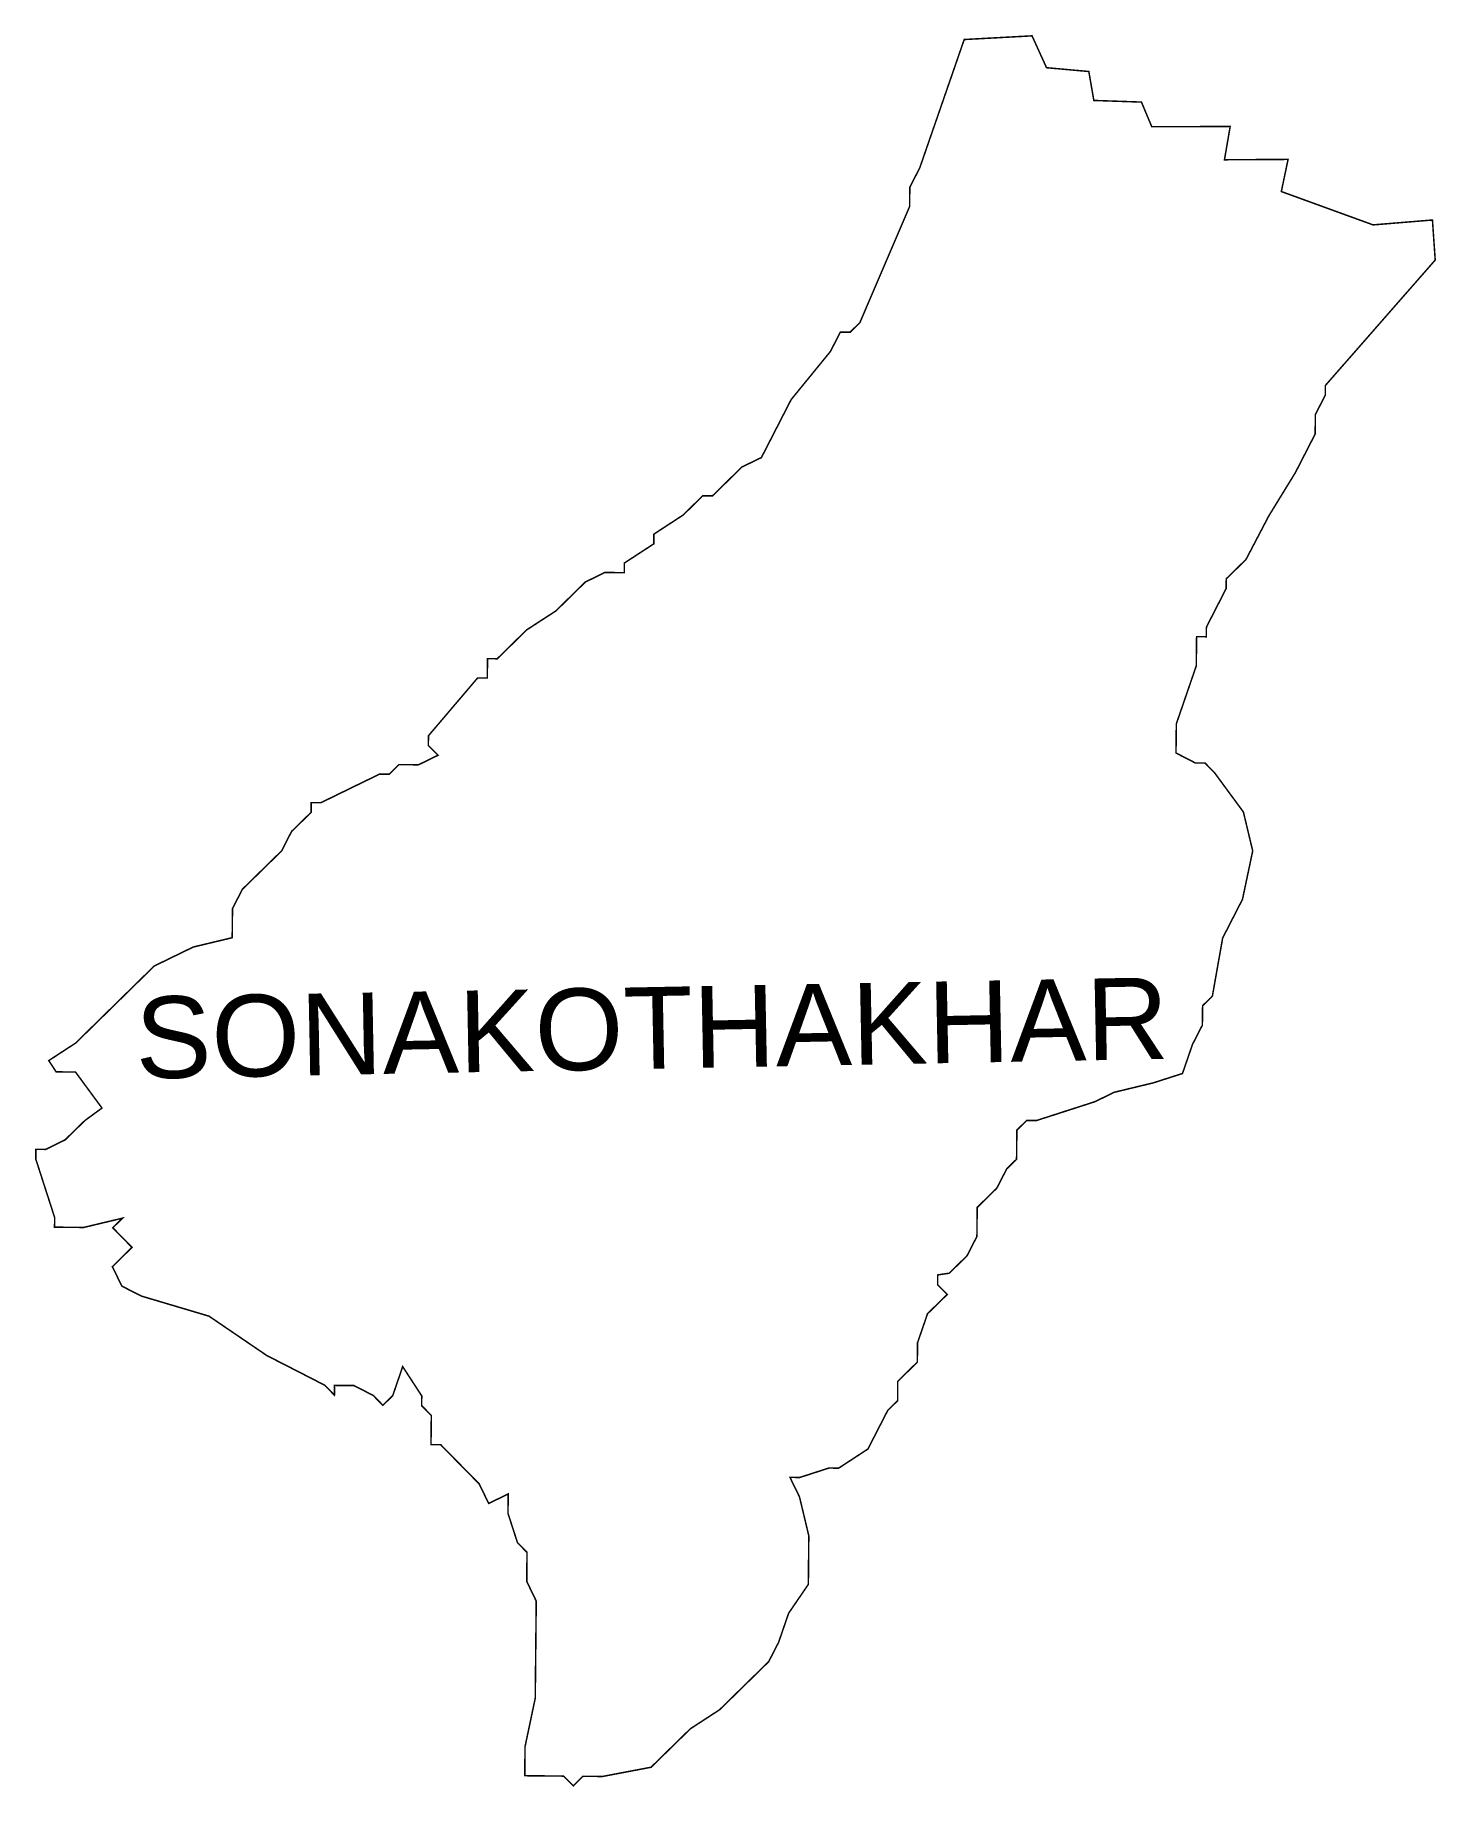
# Model space of a CAD drawing. Header units: metres. Extents: x 274638 to 286831, y 2075726 to 2079570.
# Drawn here: x 284965 to 286831, y 2076477 to 2078810 of the extents above.
import ezdxf

# ---------------------------------------------------------------- set-up
doc = ezdxf.new("R2010")
doc.units = ezdxf.units.M
doc.layers.add('VILLAGE NAME', color=250, linetype='Continuous')

msp = doc.modelspace()

# ---------------------------------------------------------------- linework, layer by layer
at = {"color": 6, "const_width": 2}
msp.add_lwpolyline([(286202.5, 2078803.9), (286292.8, 2078808.8), (286312.1, 2078766.4), (286368.4, 2078761.3), (286375.1, 2078722.8), (286438.5, 2078720.6), (286452.2, 2078687.8), (286556.6, 2078688.1), (286549, 2078643.8), (286633.7, 2078644.3), (286624.7, 2078601.5), (286746.9, 2078557.1), (286825.9, 2078563.6), (286829.6, 2078510.3), (286683.3, 2078343.2), (286683.2, 2078330.3), (286670, 2078304.5), (286669.8, 2078278.7), (286643.4, 2078227.2), (286608.2, 2078169.9), (286577.6, 2078111.5), (286551.4, 2078085.9), (286551.3, 2078073), (286525, 2078021.6), (286524.8, 2078008.7), (286511.9, 2078008.8), (286511.5, 2077970), (286484.9, 2077892.7), (286484.5, 2077853.9), (286510.2, 2077840.7), (286523.1, 2077840.6), (286535.9, 2077827.5), (286574.2, 2077775.4), (286586.6, 2077723.6), (286573, 2077659.1), (286546.6, 2077607.6), (286532.9, 2077530.2), (286519.9, 2077517.4), (286519.6, 2077491.6), (286506.4, 2077465.8), (286493.1, 2077427.2), (286454.2, 2077414.7), (286402.3, 2077402.2), (286376.4, 2077389.6), (286298.5, 2077364.5), (286285.6, 2077364.6), (286272.6, 2077351.8), (286272.2, 2077313.1), (286259.1, 2077300.2), (286245.9, 2077274.5), (286219.8, 2077248.9), (286219.4, 2077210.2), (286206.2, 2077184.4), (286182.6, 2077161.3), (286167.2, 2077159), (286167.1, 2077146), (286179.9, 2077133), (286153.7, 2077107.4), (286140.4, 2077068.8), (286140.1, 2077042.9), (286114, 2077017.3), (286113.8, 2076991.5), (286100.7, 2076978.6), (286074.3, 2076927.2), (286035.3, 2076901.7), (286022.4, 2076901.9), (285983.5, 2076889.3), (285970.5, 2076889.5), (285983.2, 2076863.5), (285995.6, 2076811.6), (285995, 2076747), (285968.7, 2076708.5), (285955.4, 2076669.8), (285942.2, 2076644.1), (285876.9, 2076580.1), (285837.9, 2076554.7), (285785.6, 2076503.5), (285720.9, 2076491.2), (285695, 2076491.5), (285682, 2076478.7), (285669.2, 2076491.7), (285617.4, 2076492.2), (285617.8, 2076531), (285631.4, 2076595.5), (285632.7, 2076724.8), (285620.1, 2076750.8), (285620.4, 2076789.6), (285607.7, 2076802.6), (285595.1, 2076841.5), (285595.4, 2076867.4), (285569.4, 2076854.7), (285556.8, 2076880.7), (285505.5, 2076932.9), (285492.6, 2076933.1), (285493, 2076971.9), (285480.2, 2076984.9), (285480.3, 2076997.9), (285454.9, 2077036.9), (285441.6, 2076998.2), (285428.5, 2076985.4), (285415.7, 2076998.5), (285390, 2077011.7), (285364.1, 2077011.9), (285364, 2076999), (285351.2, 2077012.1), (285309.7, 2077033.4), (285274.1, 2077051.6), (285197, 2077104.1), (285106.8, 2077130.9), (285081, 2077144.1), (285068.4, 2077170), (285094.5, 2077195.7), (285068.9, 2077221.8), (285082, 2077234.6), (285030.1, 2077222.2), (284991.4, 2077222.6), (284991.5, 2077235.5), (284966.4, 2077313.3), (284966.5, 2077326.2), (284979.5, 2077326.1), (285005.4, 2077338.8), (285031.6, 2077364.4), (285054.5, 2077381.2), (285019.3, 2077429.1), (284993.5, 2077429.4), (284983.7, 2077444.4), (285019.7, 2077467.9), (285124.1, 2077570.3), (285176.1, 2077595.6), (285227.9, 2077608), (285228.3, 2077646.8), (285241.5, 2077672.5), (285293.8, 2077723.7), (285306.9, 2077749.4), (285333.1, 2077775), (285333.1, 2077787.9), (285346.1, 2077787.8), (285388.3, 2077808.4), (285424.1, 2077825.8), (285437, 2077825.7), (285450, 2077838.5), (285475.9, 2077838.2), (285501.9, 2077850.9), (285489.1, 2077863.9), (285489.2, 2077876.9), (285554.6, 2077953.8), (285567.6, 2077953.8), (285567.8, 2077979.5), (285580.8, 2077979.4), (285619.9, 2078017.8), (285659, 2078043.2), (285698.1, 2078081.6), (285724.1, 2078094.3), (285750, 2078094), (285750.1, 2078106.9), (285789.2, 2078132.4), (285789.3, 2078145.3), (285813.9, 2078161.4), (285828.3, 2078170.8), (285828.3, 2078170.8), (285837.6, 2078179.9), (285854.4, 2078196.4), (285867.4, 2078196.3), (285906.5, 2078234.7), (285932.5, 2078247.3), (285972.1, 2078324.5), (286024.4, 2078388.6), (286037.6, 2078414.3), (286050.6, 2078414.2), (286063.6, 2078427), (286129.8, 2078581.5), (286130.1, 2078607.3), (286143.3, 2078633), (286202.5, 2078803.9)], dxfattribs=at)

# ---------------------------------------------------------------- texts
at = {"layer": 'VILLAGE NAME', "insert": (285097.8, 2077529), "char_height": 108.748, "attachment_point": 1, "rotation": 1.1028}
msp.add_mtext_dynamic_manual_height_columns('{\\fArial|b0|i0|c0|p34;SONAKOTHAKHAR}', width=726.929, gutter_width=543.7, heights=[0], dxfattribs=at)

doc.saveas('drawing.dxf')
